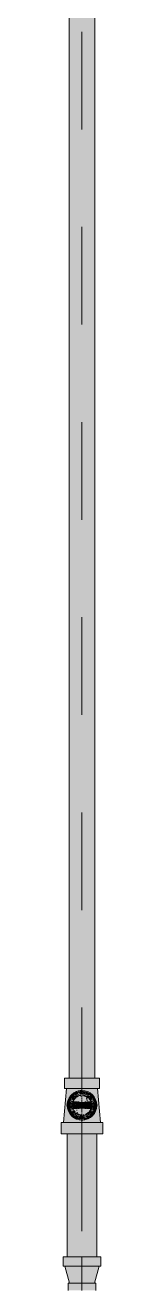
# Model space of a CAD drawing. Header units: millimetres. Extents: x -4000 to 187956, y -58990 to 162485.
# Drawn here: x 26716 to 26784, y 131155 to 133207 of the extents above; entities that cross this region are included whole.
import ezdxf

# ---------------------------------------------------------------- set-up
doc = ezdxf.new("R2010")
doc.units = ezdxf.units.MM
doc.linetypes.add('Dash 1_16_', pattern=[317.5, 158.75, -158.75])
for name, color, linetype, lineweight in [('F-SPRN', 3, 'Continuous', 9), ('P-PIPE', 3, 'Continuous', 9), ('P-PIPE-CNTR', 3, 'Continuous', 9)]:
    doc.layers.add(name, color=color, linetype=linetype, lineweight=lineweight)

# ---------------------------------------------------------------- blocks, each defined once
blk = doc.blocks.new('Sprinkler_Up - DN20-V1099-FFS - TANG 1')
at = {"layer": 'F-SPRN', "transparency": 33554534}
for points in [[(-22.2, 0), (-3.9, 0.7), (-1.7, 2.9), (-1.2, 3.5), (-0.6, 4), (0.6, 4), (1.2, 3.5), (1.7, 2.9), (4.6, 0), (22.2, 0), (18, 13.1), (6.9, 21.2), (-6.9, 21.2), (-18.2, 12.5), (-20.5, 5.2)], [(3.4, -21.2), (6.9, -21.2), (18, -13.1), (22.2, 0), (3.9, -0.7), (1.7, -2.9), (1.2, -3.5), (0.6, -4), (-0.6, -4), (-1.2, -3.5), (-1.7, -2.9), (-4.6, 0), (-22.2, 0), (-18, -13.1), (-6.9, -21.2), (0, -21.2)], [(0, -16.7), (4.3, -16.1), (11.8, -11.8), (16.1, -4.3), (16.1, 4.3), (10.8, 12.5), (8.3, 14.4), (0, 16.7), (-4.3, 16.1), (-11.8, 11.8), (-16.1, 4.3), (-16.1, -4.3), (-11.4, -12.1), (-8.3, -14.4)], [(0, -15.6), (7.8, -13.5), (14.4, -5.7), (15.1, -4), (15.1, 4), (13.5, 7.8), (7.8, 13.5), (0, 15.6), (-9.1, 12.5), (-11.4, 10.5), (-15.1, 4), (-15.1, -4), (-11, -11), (-7.8, -13.5)], [(-14.5, -5.5), (-10.9, -5.5), (-11.4, 5.4), (-14.5, 5.4)], [(-7.7, -5.5), (-7.7, 5.4), (-10.9, 5.4), (-10.9, -5.5)], [(0, -5.5), (0, 5.4), (-7.7, 5.4), (-7.7, -5.5)], [(0, 0), (5.7, 0), (2.9, 4.9), (-2.9, 4.9), (-5.7, 0)], [(2.9, -4.9), (5.7, 0), (-5.7, 0), (-2.9, -4.9)], [(-4.6, 0), (4.6, 0), (0, 4.6)], [(0, -4.6), (4.6, 0), (-4.6, 0)], [(0, -2.6), (1.3, 0), (-1.8, 0)], [(-1.3, 0), (1.8, 0), (0, 2.6)], [(7.7, -5.5), (7.7, 5.4), (0, 5.4), (0, -5.5)], [(10.9, -5.5), (10.9, 5.4), (7.7, 5.4), (7.7, -5.5)], [(14.5, -5.5), (14.5, 5.4), (10.9, 5.4), (10.9, -5.5)]]:
    blk.add_hatch(color=1, dxfattribs=at).paths.add_polyline_path(points)
at = {"layer": 'F-SPRN', "color": 1}
for p, q in [((-11.5, 5.4), (-14.5, 5.4)), ((-14.5, 5.4), (-11.4, 5.4)), ((-14.5, 5.4), (-14.5, 3.7)), ((-14.5, 3.3), (-14.5, 0)), ((-11.4, 5.4), (-11.5, 5.4)), ((-11.5, 5.4), (-11.5, 4)), ((-11.4, 5.4), (-10.9, 5.4)), ((-10.9, 1.9), (-10.9, 3.6)), ((-10.8, 5.4), (-8, 5.4)), ((-8.1, 5.4), (-10.8, 5.4)), ((-8.1, 5.4), (-8.1, 2.8)), ((-8.1, 2.5), (-8.1, 0.7)), ((-7.7, 4.8), (-7.7, 2.7)), ((-7.7, 4.8), (-7.7, 2.7)), ((-7.7, 2.1), (-7.7, 0.5)), ((-7.7, 2.1), (-7.7, 0.5)), ((-6.7, 5.4), (-4.7, 5.4)), ((-5.8, 3.8), (-5.8, 2.2)), ((-2.1, 0), (-2.1, 0)), ((-2.1, 0), (-2.1, -0.1)), ((-1.7, 1.1), (-1.8, 1.1)), ((-0.8, 1.9), (-0.9, 1.9)), ((-0.7, 2), (-0.8, 1.9)), ((-0.6, 2), (-0.7, 2)), ((-0.6, 2), (-0.6, 2)), ((-0.5, 2), (-0.6, 2)), ((0, 2.1), (-0.1, 2.1)), ((2.1, 0), (2.1, 0.1)), ((2.1, 0), (2.1, 0)), ((4.7, 5.4), (6.5, 5.4)), ((7.7, 5.4), (10.8, 5.4)), ((7.7, 5.2), (7.7, 2.7)), ((7.7, 5.2), (7.7, 2.7)), ((7.7, 2.3), (7.7, 0.5)), ((7.7, 2.3), (7.7, 0.5)), ((10.8, 5.4), (8.1, 5.4)), ((8.1, 5.4), (8.1, 2.8)), ((8.1, 2.5), (8.1, 0.4)), ((10.9, 5.4), (14.5, 5.4)), ((10.9, 3.6), (10.9, 0.2)), ((14.5, 5.4), (11.5, 5.4)), ((11.5, 5.4), (11.5, 4)), ((11.5, 3), (11.5, 0.2)), ((14.5, 5.4), (14.5, -5.5)), ((-14.5, -1.3), (-14.5, -3.7)), ((-11.4, -5.5), (-14.5, -5.5)), ((-14.5, -5.5), (-11.5, -5.5)), ((-11.5, -5.5), (-11.4, -5.5)), ((-10.9, -5.5), (-11.4, -5.5)), ((-10.9, -2.6), (-10.9, -1.3)), ((-10.8, -5.5), (-8.1, -5.5)), ((-7.8, -5.5), (-10.8, -5.5)), ((-8.1, -4.2), (-8.1, -5.5)), ((-7.7, -2.7), (-7.7, -4)), ((-7.7, -2.7), (-7.7, -4)), ((-7, -5.5), (-5.8, -5.5)), ((-4.8, -5.5), (-7, -5.5)), ((-5.8, -2.3), (-5.8, -3.8)), ((0, -2.1), (0.1, -2.1)), ((7, -5.5), (4.8, -5.5)), ((5.8, -2.2), (5.8, -3.8)), ((5.8, -5.5), (7, -5.5)), ((7.7, -0.5), (7.7, -2.3)), ((7.7, -0.5), (7.7, -2.3)), ((7.7, -2.7), (7.7, -5.4)), ((7.7, -2.7), (7.7, -5.4)), ((10.8, -5.5), (7.7, -5.5)), ((8.1, -0.4), (8.1, -2.5)), ((8.1, -2.8), (8.1, -5.5)), ((8.1, -5.5), (10.8, -5.5)), ((10.9, -0.2), (10.9, -3.6)), ((14.5, -5.5), (10.9, -5.5)), ((11.5, -0.2), (11.5, -3)), ((11.5, -4), (11.5, -5.5)), ((11.5, -5.5), (14.5, -5.5))]:
    blk.add_line(p, q, dxfattribs=at)
at = {"layer": 'F-SPRN', "color": 1, "flags": 128}
for points in [[(-1.8, 1.1), (-1.8, 1), (-1.9, 0.9), (-1.9, 0.8), (-1.9, 0.8), (-2, 0.7), (-2, 0.6), (-2, 0.5), (-2, 0.5), (-2, 0.4), (-2.1, 0.3), (-2.1, 0.2), (-2.1, 0.1), (-2.1, 0)], [(-1.3, 1.6), (-1.4, 1.6), (-1.4, 1.5), (-1.5, 1.5), (-1.5, 1.4), (-1.6, 1.3), (-1.6, 1.3), (-1.7, 1.2), (-1.7, 1.1)], [(-0.9, 1.9), (-0.9, 1.9), (-1, 1.8), (-1.1, 1.8), (-1.2, 1.7), (-1.2, 1.7), (-1.3, 1.6)], [(-0.1, 2.1), (-0.1, 2.1), (-0.2, 2.1), (-0.3, 2.1), (-0.4, 2), (-0.5, 2)], [(1.6, 1.3), (1.6, 1.4), (1.5, 1.4), (1.4, 1.5), (1.4, 1.5), (1.3, 1.6), (1.3, 1.7), (1.2, 1.7), (1.1, 1.7), (1.1, 1.8), (1, 1.8), (0.9, 1.9), (0.8, 1.9), (0.8, 1.9), (0.7, 2), (0.6, 2), (0.5, 2), (0.4, 2), (0.4, 2), (0.3, 2.1), (0.2, 2.1), (0.1, 2.1), (0, 2.1)], [(1.7, 1.2), (1.7, 1.2), (1.6, 1.3)], [(1.9, 0.8), (1.9, 0.9), (1.8, 1), (1.8, 1), (1.8, 1.1), (1.7, 1.2)], [(2.1, 0.1), (2.1, 0.2), (2.1, 0.2), (2.1, 0.3), (2, 0.4), (2, 0.5), (2, 0.6), (2, 0.7), (1.9, 0.7), (1.9, 0.8)], [(-2.1, -0.1), (-2.1, -0.2), (-2.1, -0.2), (-2.1, -0.3)], [(-2.1, -0.3), (-2, -0.4), (-2, -0.5), (-2, -0.6), (-2, -0.7), (-1.9, -0.7), (-1.9, -0.8), (-1.9, -0.9), (-1.8, -1), (-1.8, -1), (-1.8, -1.1), (-1.7, -1.2), (-1.7, -1.2), (-1.6, -1.3), (-1.6, -1.4), (-1.5, -1.4), (-1.4, -1.5), (-1.4, -1.5), (-1.3, -1.6), (-1.3, -1.7), (-1.2, -1.7), (-1.1, -1.7), (-1.1, -1.8), (-1, -1.8), (-0.9, -1.9), (-0.8, -1.9), (-0.8, -1.9), (-0.7, -2), (-0.6, -2), (-0.5, -2), (-0.4, -2), (-0.4, -2), (-0.3, -2.1), (-0.2, -2.1), (-0.1, -2.1), (0, -2.1)], [(0.1, -2.1), (0.1, -2.1), (0.2, -2.1), (0.3, -2.1), (0.4, -2), (0.5, -2), (0.6, -2), (0.6, -2), (0.7, -2), (0.8, -1.9), (0.9, -1.9), (0.9, -1.9), (1, -1.8), (1.1, -1.8), (1.2, -1.7), (1.2, -1.7), (1.3, -1.6), (1.4, -1.6), (1.4, -1.5), (1.5, -1.5), (1.5, -1.4), (1.6, -1.3), (1.6, -1.3), (1.7, -1.2), (1.7, -1.1), (1.8, -1.1), (1.8, -1), (1.9, -0.9), (1.9, -0.8), (1.9, -0.8), (2, -0.7), (2, -0.6), (2, -0.5), (2, -0.5), (2, -0.4), (2.1, -0.3), (2.1, -0.2), (2.1, -0.1), (2.1, 0)]]:
    blk.add_lwpolyline(points, dxfattribs=at)
at = {"layer": 'F-SPRN', "color": 1}
for radius, start, end in [(22.2, 360, 180), (21.9, 108.2621, 123.1146), (21.9, 99.348, 107.901), (21.9, 90.145, 98.8503), (21.9, 72.5583, 89.4624), (21.9, 54.2493, 71.7379), (21.9, 165.6773, 179.2615), (21.9, 144.9438, 164.8151), (21.9, 144, 144.9438), (21.9, 126.6942, 143.2701), (16.7, 167.6802, 180), (16.7, 167.6802, 180), (16.7, 155.3879, 164.9693), (16.7, 155.3879, 164.9693), (15.6, 166.4265, 180), (15.6, 166.4265, 180), (15.6, 150.9409, 165), (15.6, 159.6139, 165), (16.7, 136.7213, 149.931), (16.7, 136.7213, 149.931), (15.6, 150.9409, 156.3845), (15.6, 138.4214, 150), (15.6, 138.4214, 150), (16.7, 133.1738, 135), (16.7, 133.1738, 135), (16.7, 130.7528, 133.1738), (16.7, 130.7528, 133.1738), (15.6, 135, 137.0162), (15.6, 135, 137.0162), (16.7, 121.4181, 130.5751), (16.7, 121.4181, 130.5751), (15.6, 126.205, 133.2078), (15.6, 126.205, 133.2078), (16.7, 106.5995, 120), (16.7, 106.5995, 120), (15.6, 114.4363, 119.9813), (15.6, 114.4363, 119.9813), (4.63, 155.7832, 180), (4.63, 155.7832, 180), (16.7, 96.4143, 105), (16.7, 96.4143, 105), (4.63, 109.0192, 138.2703), (4.63, 109.0192, 138.2703), (15.6, 95.5762, 100.6843), (15.6, 95.5762, 100.6843), (2.56, 109.0192, 168.8278), (2.56, 109.0192, 168.8278), (2.04, 109.0192, 180), (16.7, 83.0684, 90), (16.7, 83.0684, 90), (4.63, 17.9592, 90), (4.63, 17.9592, 90), (3.81, 57.0577, 90), (2.56, 14.5599, 90), (2.56, 14.5599, 90), (2.04, 10.4703, 90), (15.6, 75.573, 80.5892), (15.6, 75.573, 80.5892), (3.81, 16.1605, 43.8358), (15.6, 67.5614, 74.5481), (15.6, 67.5614, 74.5481), (16.7, 60, 75), (16.7, 60, 75), (15.6, 60.0187, 65.5637), (15.6, 60.0187, 65.5637), (15.6, 54.096, 60), (15.6, 54.096, 60), (16.7, 49.4249, 58.5819), (16.7, 49.4249, 58.5819), (15.6, 46.7922, 53.795), (15.6, 46.7922, 53.795), (16.7, 45, 49.2472), (16.7, 45, 49.2472), (15.6, 30, 41.5786), (15.6, 30, 41.5786), (16.7, 30, 43.2787), (16.7, 30, 43.2787), (21.9, 36.7299, 53.3058), (15.6, 23.6155, 29.5646), (15.6, 15, 29.5646), (15.6, 15, 20.3861), (16.7, 15, 24.6121), (16.7, 15, 24.6121), (15.6, 360, 13.6618), (15.6, 0, 13.6618), (16.7, 360, 12.3198), (16.7, 0, 12.3198), (21.9, 35.0562, 36), (21.9, 15.1849, 35.0562), (21.9, 0.7385, 14.3227), (22.2, 180, 360), (21.9, 180.7385, 194.3227), (21.9, 195.1849, 215.2302), (21.9, 216.7299, 233.3058), (16.7, 180, 192.3198), (16.7, 180, 192.3198), (16.7, 195.0307, 204.6121), (16.7, 195.0307, 204.6121), (15.6, 181.9082, 193.6618), (15.6, 181.9082, 193.6618), (15.6, 197.3339, 209.5646), (15.6, 197.3339, 209.5646), (16.7, 210.069, 223.2787), (16.7, 210.069, 223.2787), (15.6, 212.5472, 221.5786), (15.6, 212.5472, 221.5786), (21.9, 236.8854, 251.7379), (16.7, 225, 226.8262), (16.7, 225, 226.8262), (15.6, 222.9838, 225), (15.6, 222.9838, 225), (16.7, 229.4249, 238.5819), (16.7, 229.4249, 238.5819), (15.6, 233.795, 240), (15.6, 233.795, 240), (16.7, 240, 255), (16.7, 240, 255), (15.6, 240.0187, 254.5481), (15.6, 240.0187, 254.5481), (4.63, 197.9592, 0), (4.63, 197.9592, 360), (15.6, 255, 267.64), (15.6, 255, 267.64), (3.81, 196.1605, 270), (2.56, 191.1677, 0), (2.56, 191.1677, 360), (2.04, 190.4703, 0), (16.7, 263.0684, 270), (16.7, 263.0684, 270), (3.81, 270, 360), (15.6, 275.5762, 280.6843), (15.6, 275.5762, 280.6843), (16.7, 276.4143, 285), (16.7, 276.4143, 285), (16.7, 286.5995, 300), (16.7, 286.5995, 300), (15.6, 294.4363, 299.9813), (15.6, 294.4363, 299.9813), (21.9, 288.2621, 305.7507), (15.6, 300, 313.2078), (15.6, 300, 313.2078), (16.7, 301.4181, 310.5751), (16.7, 301.4181, 310.5751), (15.6, 318.4214, 330), (15.6, 318.4214, 330), (16.7, 316.7213, 330), (16.7, 316.7213, 330), (21.9, 306.6942, 323.2701), (15.6, 330.4354, 336.3845), (15.6, 330.4354, 336.3845), (15.6, 338.3431, 345), (15.6, 338.3431, 345), (15.6, 346.3382, 360), (15.6, 346.3382, 360), (16.7, 335.3879, 345), (16.7, 335.3879, 345), (16.7, 347.6802, 360), (16.7, 347.6802, 360), (21.9, 324.7698, 344.0376), (21.9, 345.6773, 359.2615), (21.9, 252.5583, 269.4624), (21.9, 270.145, 278.8503), (21.9, 279.348, 287.901)]:
    blk.add_arc((0, 0), radius, start, end, dxfattribs=at)
blk = doc.blocks.new('Steel_Transition_Threaded_HoaPhat - Standard-V1103-FFS - TANG 1')
at = {"layer": 'P-PIPE', "lineweight": 13, "transparency": 33554534}
h = blk.add_hatch(color=1, dxfattribs=at)
h.paths.add_polyline_path([(26750, 131427.6), (26755.8, 131428.4), (26761.3, 131430.6), (26765.9, 131434.2), (26769.5, 131438.8), (26771.8, 131444.4), (26772.5, 131450.1), (26771.7, 131455.9), (26768.5, 131462.6), (26765.9, 131466), (26761.3, 131469.6), (26755.8, 131471.8), (26750, 131472.6), (26744.2, 131471.8), (26738.6, 131469.5), (26731.5, 131462.6), (26730.5, 131461.3), (26728.3, 131455.9), (26727.5, 131450.1), (26728.3, 131444.3), (26730.5, 131438.8), (26734.1, 131434.2), (26738.8, 131430.6), (26744.2, 131428.4)])
h.paths.add_polyline_path([(26750, 131430), (26744.8, 131430.7), (26738.6, 131433.7), (26735.8, 131435.9), (26732.6, 131440), (26730.6, 131444.9), (26729.9, 131450.1), (26730.6, 131455.3), (26734.5, 131462.6), (26738.6, 131466.5), (26740, 131467.5), (26744.8, 131469.5), (26750, 131470.2), (26755.2, 131469.5), (26760.1, 131467.5), (26765.5, 131462.6), (26767.4, 131460.1), (26769.4, 131455.3), (26770.1, 131450.1), (26769.2, 131444.4), (26767.4, 131440), (26764.2, 131435.9), (26760.1, 131432.7), (26755.2, 131430.7)])
for points in [[(26750, 131430), (26750, 131433.7), (26741.8, 131435.9), (26735.8, 131441.9), (26733.6, 131450.1), (26735.8, 131458.3), (26741.8, 131464.3), (26750, 131466.5), (26750, 131470.2), (26744.8, 131469.5), (26738.6, 131466.5), (26734.5, 131462.6), (26732.6, 131460.1), (26730.6, 131455.3), (26729.9, 131450.1), (26730.6, 131444.9), (26732.6, 131440), (26738.6, 131433.7), (26740, 131432.7), (26744.8, 131430.7)], [(26750, 131431.6), (26754.8, 131432.2), (26759.3, 131434.1), (26763.1, 131437), (26767.5, 131444.4), (26767.9, 131445.3), (26768.5, 131450.1), (26767.9, 131454.9), (26763.5, 131462.6), (26763.1, 131463.2), (26759.3, 131466.1), (26754.8, 131468), (26750, 131468.6), (26745.2, 131468), (26738.6, 131464.5), (26736.5, 131462.6), (26734, 131459.3), (26732.1, 131454.9), (26731.5, 131450.1), (26732.1, 131445.3), (26734, 131440.8), (26738.6, 131435.7), (26740.8, 131434.1), (26745.2, 131432.2)], [(26750, 131430), (26755.2, 131430.7), (26760.1, 131432.7), (26764.2, 131435.9), (26767.4, 131440), (26769.4, 131444.9), (26770.1, 131450.1), (26769.4, 131455.3), (26765.5, 131462.6), (26764.2, 131464.3), (26760.1, 131467.5), (26755.2, 131469.5), (26750, 131470.2), (26750, 131466.5), (26758.2, 131464.3), (26764.2, 131458.3), (26766.4, 131450.1), (26764.2, 131441.9), (26758.2, 131435.9), (26750, 131433.7)]]:
    blk.add_hatch(color=1, dxfattribs=at).paths.add_polyline_path(points)
at = {"layer": 'P-PIPE', "color": 20, "lineweight": 13}
for radius, start, end in [(22.5, 90, 270), (22.5, 120.3743, 270), (20.1, 166.0499, 193.9501), (20.1, 150, 162.7449), (18.5, 166.5939, 193.4061), (18.5, 166.5939, 193.4061), (18.5, 157.6232, 165), (18.5, 157.6232, 165), (20.1, 141.0399, 148.1553), (16.4, 168.5467, 178.9063), (18.5, 137.133, 150), (18.5, 137.133, 150), (16.4, 158.0319, 163.506), (20.1, 128.8856, 139.8677), (16.4, 143.5463, 150), (18.5, 135, 137.133), (18.5, 135, 137.133), (18.5, 123.4976, 133.2041), (18.5, 123.4976, 133.2041), (16.4, 129.5895, 135), (20.1, 109.6859, 124.743), (22.5, 120, 120.3743), (22.5, 90, 120), (16.4, 121.0738, 128.0319), (18.5, 106.819, 120), (18.5, 106.819, 120), (16.4, 115.1607, 120), (16.4, 107.4657, 111.9681), (20.1, 100.9975, 105), (18.5, 91.4353, 103.2046), (18.5, 91.4353, 103.2046), (16.4, 96.2132, 104.6042), (20.1, 90.5246, 98.5089), (22.5, 345.2963, 90), (22.5, 270, 90), (18.5, 78.0986, 90), (18.5, 78.0986, 90), (20.1, 75.0607, 87.9279), (18.5, 60, 75), (18.5, 60, 75), (16.4, 66.9681, 72.9388), (20.1, 54.9957, 75), (16.4, 50.4733, 56.6389), (18.5, 46.7959, 56.5024), (18.5, 46.7959, 56.5024), (20.1, 40.1323, 51.1144), (16.4, 30, 38.0319), (18.5, 42.867, 45), (18.5, 42.867, 45), (18.5, 30, 42.867), (18.5, 30, 42.867), (20.1, 31.8447, 38.9601), (16.4, 353.5463, 8.0319), (18.5, 15, 22.3768), (18.5, 15, 22.3768), (20.1, 17.2551, 30), (18.5, 346.5939, 13.4061), (18.5, 346.5939, 13.4061), (20.1, 346.0499, 13.9501), (20.1, 197.2551, 210), (18.5, 195, 202.3768), (18.5, 195, 202.3768), (20.1, 211.8447, 231.1144), (16.4, 184.8393, 191.4533), (18.5, 210, 223.5703), (18.5, 210, 223.5703), (16.4, 210.6635, 216.4537), (18.5, 226.7959, 236.5024), (18.5, 226.7959, 236.5024), (16.4, 225, 226.0169), (20.1, 235.257, 255), (16.4, 230.4733, 236.6389), (18.5, 240, 255), (18.5, 240, 255), (16.4, 240, 246.5955), (16.4, 250.3629, 255), (18.5, 258.0986, 270), (18.5, 258.0986, 270), (16.4, 264.1652, 268.506), (22.5, 270, 345), (18.5, 271.4353, 283.2046), (18.5, 271.4353, 283.2046), (16.4, 276.2132, 283.9063), (16.4, 287.4657, 291.9681), (18.5, 286.819, 300), (18.5, 286.819, 300), (16.4, 293.4045, 300), (20.1, 289.6859, 305.0043), (18.5, 303.4976, 313.2041), (18.5, 303.4976, 313.2041), (20.1, 308.8856, 328.1553), (18.5, 316.4297, 330), (18.5, 316.4297, 330), (18.5, 337.6232, 345), (18.5, 337.6232, 341.9062), (20.1, 330, 342.7449), (18.5, 341.9062, 345), (20.1, 343.4338, 345), (22.5, 345, 345.2963), (20.1, 255.0607, 267.9279), (20.1, 270.5246, 278.5089), (20.1, 280.9975, 285)]:
    blk.add_arc((26750, 131450.1), radius, start, end, dxfattribs=at)

msp = doc.modelspace()

# ---------------------------------------------------------------- hatches: boundary and pattern name
at = {"layer": 'P-PIPE', "lineweight": 5, "transparency": 33554534}
for points in [[(26735.1, 131494.3), (26750, 131494.3), (26750, 134148.9), (26728.9, 134148.9), (26729.6, 131494.3), (26731.7, 131494.3)], [(26750, 131494.3), (26771.1, 131494.3), (26770.4, 134148.9), (26750, 134148.9), (26750, 131499.1)], [(26738.6, 131477.6), (26750, 131477.6), (26750, 131494.3), (26721.4, 131494.3), (26722.3, 131477.6), (26735.7, 131477.6)], [(26778.6, 131477.6), (26777.7, 131494.3), (26750, 131494.3), (26750, 131477.6), (26777.7, 131477.6)], [(26721, 131422.2), (26750, 131422.2), (26750, 131428.9), (26742.5, 131430.3), (26736.3, 131434), (26731.8, 131439.3), (26729.3, 131445.9), (26729.1, 131453.5), (26733.3, 131462.6), (26738.6, 131467.6), (26744.4, 131470.2), (26750, 131471.2), (26750, 131477.6), (26724.7, 131477.6), (26720, 131422.2)], [(26750, 131426), (26756.2, 131426.8), (26762.1, 131429.2), (26767.1, 131433), (26770.9, 131438), (26773.4, 131444.4), (26774.1, 131450.5), (26773.3, 131456.3), (26770.5, 131462.6), (26767.1, 131467.1), (26762.1, 131471), (26756.2, 131473.4), (26750, 131474.2), (26743.8, 131473.4), (26737.9, 131471), (26733, 131467.1), (26729.1, 131462.1), (26726.7, 131456.3), (26725.9, 131450.1), (26726.7, 131443.8), (26729.1, 131438), (26733, 131433), (26738.6, 131428.9), (26743.8, 131426.8), (26748.9, 131426.1)], [(26780, 131422.2), (26774.4, 131477.6), (26750, 131477.6), (26750, 131471.2), (26759.1, 131468.9), (26763.8, 131466.1), (26768.4, 131460.6), (26770.9, 131453.5), (26770.2, 131444.4), (26768.2, 131439.3), (26763.7, 131434), (26757.5, 131430.3), (26750, 131428.9), (26750, 131422.2), (26779, 131422.2)], [(26741.7, 131435.6), (26742.8, 131437.6), (26741.7, 131441.7), (26742.8, 131445.9), (26745.8, 131449), (26757.2, 131454.3), (26758.4, 131458.4), (26757.2, 131462.6), (26755.9, 131464.3), (26750, 131466.8), (26741.7, 131464.6), (26735.5, 131458.4), (26733.3, 131450.1), (26735.5, 131441.7), (26738.6, 131437.9)], [(26717.4, 131403.8), (26750, 131403.8), (26750, 131422.2), (26716.2, 131422.2), (26716.2, 131403.8)], [(26783.8, 131403.8), (26782.6, 131422.2), (26750, 131422.2), (26750, 131403.8), (26782.6, 131403.8)], [(26743.8, 131203.5), (26750, 131203.5), (26750, 131403.8), (26725.9, 131403.8), (26726.7, 131203.5), (26737.9, 131203.5)], [(26750, 131203.5), (26774.1, 131203.5), (26773.3, 131403.8), (26750, 131403.8), (26750, 131280.1)], [(26719.2, 131188.6), (26780.8, 131188.6), (26779.8, 131203.5), (26719.2, 131203.5)], [(26764.2, 131160.7), (26770.1, 131160.7), (26777.1, 131188.6), (26721.9, 131188.6), (26730.6, 131160.7), (26760.1, 131160.7)], [(26772.5, 131148.9), (26771.7, 131160.7), (26727.5, 131160.7), (26728.3, 131148.9), (26771.7, 131148.9)]]:
    msp.add_hatch(color=1, dxfattribs=at).paths.add_polyline_path(points)
at = {"layer": 'P-PIPE', "transparency": 33554534}
msp.add_hatch(color=1, dxfattribs=at).paths.add_polyline_path([(26750, 131433.4), (26758.4, 131435.6), (26761.8, 131438.3), (26766.1, 131445.8), (26766.1, 131454.4), (26760.9, 131462.6), (26758.4, 131464.6), (26750, 131466.8), (26745.7, 131466.2), (26738.2, 131461.9), (26733.9, 131454.4), (26733.9, 131445.8), (26738.6, 131437.9), (26741.7, 131435.6)])

# ---------------------------------------------------------------- linework, layer by layer
at = {"layer": 'P-PIPE', "color": 20, "lineweight": 13}
for p, q in [((26728.9, 134148.9), (26728.9, 131494.3)), ((26771.1, 131494.3), (26771.1, 134148.9)), ((26721.4, 131494.3), (26721.4, 131477.6)), ((26728.8, 131494.3), (26721.4, 131494.3)), ((26750, 131494.3), (26721.4, 131494.3)), ((26728.9, 131494.3), (26729.6, 131494.3)), ((26729.7, 131494.3), (26735.1, 131494.3)), ((26735, 131494.3), (26729.8, 131494.3)), ((26735.6, 131494.3), (26764.4, 131494.3)), ((26738.5, 131494.3), (26735.7, 131494.3)), ((26750, 131494.3), (26739.4, 131494.3)), ((26764.3, 131494.3), (26750, 131494.3)), ((26778.6, 131494.3), (26750, 131494.3)), ((26764.9, 131494.3), (26770.3, 131494.3)), ((26770.2, 131494.3), (26765, 131494.3)), ((26770.4, 131494.3), (26771.1, 131494.3)), ((26778.6, 131494.3), (26771.2, 131494.3)), ((26778.6, 131477.6), (26778.6, 131494.3)), ((26724.7, 131477.6), (26720, 131422.2)), ((26721.4, 131477.6), (26724.6, 131477.6)), ((26721.4, 131477.6), (26750, 131477.6)), ((26725.5, 131477.6), (26734.7, 131477.6)), ((26735.7, 131477.6), (26741.9, 131477.6)), ((26743.4, 131477.6), (26750, 131477.6)), ((26750, 131477.6), (26756.6, 131477.6)), ((26750, 131477.6), (26778.6, 131477.6)), ((26758.1, 131477.6), (26764.3, 131477.6)), ((26765.3, 131477.6), (26774.2, 131477.6)), ((26774.2, 131477.6), (26774.8, 131477.6)), ((26780, 131422.2), (26775.3, 131477.6)), ((26775.4, 131477.6), (26778.6, 131477.6)), ((26716.2, 131422.2), (26716.2, 131403.8)), ((26719.8, 131422.2), (26716.2, 131422.2)), ((26750, 131422.2), (26716.2, 131422.2)), ((26741.3, 131422.2), (26721, 131422.2)), ((26750, 131422.2), (26742.2, 131422.2)), ((26757.8, 131422.2), (26750, 131422.2)), ((26783.8, 131422.2), (26750, 131422.2)), ((26779, 131422.2), (26758.7, 131422.2)), ((26783.8, 131422.2), (26780.2, 131422.2)), ((26783.8, 131403.8), (26783.8, 131422.2)), ((26716.2, 131403.8), (26725.8, 131403.8)), ((26716.2, 131403.8), (26750, 131403.8)), ((26725.9, 131403.8), (26725.9, 131203.5)), ((26732.9, 131403.8), (26725.9, 131403.8)), ((26726.6, 131403.8), (26732.9, 131403.8)), ((26733.1, 131403.8), (26750, 131403.8)), ((26766.9, 131403.8), (26733.1, 131403.8)), ((26750, 131403.8), (26766.9, 131403.8)), ((26750, 131403.8), (26783.8, 131403.8)), ((26767.1, 131403.8), (26773.4, 131403.8)), ((26774.1, 131403.8), (26767.1, 131403.8)), ((26774.1, 131203.5), (26774.1, 131403.8)), ((26774.2, 131403.8), (26783.8, 131403.8)), ((26719.2, 131203.5), (26719.2, 131188.6)), ((26780.8, 131203.5), (26719.2, 131203.5)), ((26725.7, 131203.5), (26719.2, 131203.5)), ((26719.2, 131188.6), (26721.7, 131188.6)), ((26719.2, 131188.6), (26780.8, 131188.6)), ((26721.9, 131188.6), (26729.9, 131160.7)), ((26723.3, 131188.6), (26742, 131188.6)), ((26725.9, 131203.5), (26728, 131203.5)), ((26728.2, 131203.5), (26726.5, 131203.5)), ((26771, 131203.5), (26729, 131203.5)), ((26729.1, 131203.5), (26770.9, 131203.5)), ((26742.7, 131188.6), (26757.3, 131188.6)), ((26758, 131188.6), (26776.7, 131188.6)), ((26770.1, 131160.7), (26778.1, 131188.6)), ((26773.5, 131203.5), (26771.8, 131203.5)), ((26772, 131203.5), (26774.1, 131203.5)), ((26780.8, 131203.5), (26774.3, 131203.5)), ((26778.3, 131188.6), (26780.8, 131188.6)), ((26780.8, 131188.6), (26780.8, 131203.5)), ((26727.5, 131160.7), (26727.5, 131148.9)), ((26772.5, 131160.7), (26727.5, 131160.7)), ((26729.8, 131160.7), (26727.5, 131160.7)), ((26744.2, 131160.7), (26730.6, 131160.7)), ((26755.2, 131160.7), (26744.8, 131160.7)), ((26769.4, 131160.7), (26755.8, 131160.7)), ((26772.5, 131160.7), (26770.2, 131160.7)), ((26772.5, 131148.9), (26772.5, 131160.7))]:
    msp.add_line(p, q, dxfattribs=at)
for radius, start, end in [(24.1, 90, 270), (24.1, 90, 148.5565), (24.1, 0, 90), (24.1, 270, 90), (24.1, 150, 240), (21.1, 165.7378, 177.9758), (24.1, 148.5565, 150), (21.1, 158.0211, 165), (21.1, 151.0876, 154.6013), (21.1, 137.2293, 141.8404), (21.1, 128.0211, 135), (21.1, 120, 122.7104), (21.1, 108.8679, 120), (21.1, 99.731, 105), (21.1, 90, 98.0211), (21.1, 75, 87.7707), (21.1, 62.2293, 68.0211), (21.1, 54.1311, 60), (21.1, 39.4236, 50.5764), (21.1, 25.3987, 30), (21.1, 15, 21.9789), (21.1, 2.0242, 12.7707), (21.1, 183.5565, 194.2622), (21.1, 195, 203.0211), (21.1, 205.3987, 210), (21.1, 219.3488, 233.0211), (21.1, 237.2896, 240), (21.1, 240, 245.5764), (24.1, 272.7305, 359.0425), (21.1, 291.9789, 305.8689), (21.1, 315, 320.0725), (21.1, 321.9789, 326.1637), (21.1, 330, 334.6013), (21.1, 336.9789, 344.3104), (21.1, 344.3104, 345), (21.1, 345.7378, 357.9758), (24.1, 359.0425, 0), (24.1, 240, 241.7792), (24.1, 241.7792, 267.2695), (21.1, 246.9789, 251.1321), (21.1, 255, 270), (24.1, 267.2695, 270), (21.1, 270, 276.9789), (24.1, 270, 272.7305), (21.1, 279.731, 285)]:
    msp.add_arc((26750, 131450.1), radius, start, end, dxfattribs=at)
at = {"layer": 'P-PIPE', "color": 1}
for centre, radius, start, end in [((26750, 131450.1), 16.7, 170.1108, 177.203), ((26750, 131450.1), 16.7, 157.579, 164.2722), ((26750, 131458.4), 8.35, 69.0027, 79.2369), ((26750, 131458.4), 8.35, 316.3183, 330), ((26750, 131458.4), 8.35, 30, 30.1617), ((26750, 131458.4), 8.35, 20.1285, 29.0413), ((26750, 131458.4), 8.35, 8.0385, 17.9918), ((26750, 131458.4), 8.35, 352.2824, 1.6717), ((26750, 131450.1), 16.7, 52.0082, 57.203), ((26750, 131450.1), 16.7, 46.0317, 51.8726), ((26750, 131450.1), 16.7, 39.3092, 45.2846), ((26750, 131450.1), 16.7, 32.3031, 39.2955), ((26750, 131450.1), 16.7, 23.314, 31.0974), ((26750, 131450.1), 16.7, 16.9375, 22.421), ((26750, 131450.1), 16.7, 4.3093, 9.8892), ((26750, 131450.1), 16.7, 182.797, 189.8892), ((26750, 131450.1), 16.7, 190.2154, 195.2487), ((26750, 131450.1), 16.7, 231.8726, 237.203), ((26750, 131441.7), 8.35, 172.0327, 181.5407), ((26750, 131441.7), 8.35, 199.9004, 209.0413), ((26750, 131441.7), 8.35, 131.0366, 150), ((26750, 131441.7), 8.35, 226.6998, 237.8461), ((26750, 131441.7), 8.35, 115.6806, 125.5287), ((26750, 131441.7), 8.35, 100.6842, 114.0387), ((26750, 131441.7), 8.35, 249.0027, 259.2369), ((26750, 131450.1), 16.7, 264.6626, 273.5288), ((26750, 131441.7), 8.35, 90, 100.6842), ((26750, 131458.4), 8.35, 270, 280.6842), ((26750, 131450.1), 16.7, 308.1274, 313.9683), ((26750, 131450.1), 16.7, 314.7154, 320.6908), ((26750, 131450.1), 16.7, 328.9026, 336.3186), ((26750, 131450.1), 16.7, 337.2636, 343.0625)]:
    msp.add_arc(centre, radius, start, end, dxfattribs=at)
at = {"layer": 'P-PIPE-CNTR', "color": 1, "linetype": 'Dash 1_16_'}
for p, q in [((26750, 134148.9), (26750, 131494.3)), ((26750, 134148.9), (26750, 131494.3)), ((26750, 131472.6), (26750, 131475.1)), ((26750, 131471.2), (26750, 131472.6)), ((26750, 131468.6), (26750, 131470.2)), ((26750, 131463.6), (26750, 131465.2)), ((26750, 131459.8), (26750, 131462.6)), ((26750, 131455.5), (26750, 131459.1)), ((26750, 131452.6), (26750, 131454.3)), ((26750, 131450.1), (26750, 131452.1)), ((26725, 131450.1), (26727.5, 131450.1)), ((26727.8, 131450.1), (26731.5, 131450.1)), ((26731.5, 131450.1), (26733.3, 131450.1)), ((26736.9, 131450.1), (26738.6, 131450.1)), ((26739.1, 131450.1), (26740.4, 131450.1)), ((26740.4, 131450.1), (26742.3, 131450.1)), ((26745.4, 131450.1), (26747.6, 131450.1)), ((26748.7, 131450.1), (26750, 131450.1)), ((26750, 131448), (26750, 131450.1)), ((26750, 131450.1), (26751.3, 131450.1)), ((26750, 131445.9), (26750, 131447.5)), ((26750, 131441.1), (26750, 131444.4)), ((26750, 131438.1), (26750, 131440.4)), ((26750, 131435), (26750, 131436.5)), ((26750, 131432.2), (26750, 131433.4)), ((26750, 131430), (26750, 131431.6)), ((26751.8, 131450.1), (26754.6, 131450.1)), ((26755.7, 131450.1), (26763.5, 131450.1)), ((26766.4, 131450.1), (26768.5, 131450.1)), ((26768.5, 131450.1), (26772.2, 131450.1)), ((26772.5, 131450.1), (26775, 131450.1)), ((26750, 131427.6), (26750, 131428.9)), ((26750, 131425.1), (26750, 131427.6)), ((26750, 131403.8), (26750, 131203.5)), ((26750, 131403.8), (26750, 131203.5))]:
    msp.add_line(p, q, dxfattribs=at)
at = {"layer": 'P-PIPE-CNTR', "color": 20, "lineweight": 13}
for p, q in [((26750, 131474.2), (26750, 131494.3)), ((26750, 131471.2), (26750, 131472.6)), ((26750, 131468.6), (26750, 131470.2)), ((26750, 131463.6), (26750, 131465.2)), ((26750, 131459.8), (26750, 131462.6)), ((26750, 131455.5), (26750, 131459.1)), ((26750, 131452.6), (26750, 131454.3)), ((26750, 131450.1), (26750, 131452.1)), ((26750, 131448), (26750, 131450.1)), ((26750, 131446.1), (26750, 131447.5)), ((26750, 131441.1), (26750, 131444.4)), ((26750, 131438.1), (26750, 131440.1)), ((26750, 131435.3), (26750, 131436.5)), ((26750, 131430), (26750, 131431.6)), ((26750, 131427.6), (26750, 131428.9)), ((26750, 131426.1), (26750, 131427.6)), ((26750, 131403.8), (26750, 131426)), ((26750, 131203.5), (26750, 131148.9))]:
    msp.add_line(p, q, dxfattribs=at)

# ---------------------------------------------------------------- block references
at = {"layer": 'F-SPRN', "color": 1}
msp.add_blockref('Sprinkler_Up - DN20-V1099-FFS - TANG 1', (26750, 131450.1), dxfattribs=at)
at = {"layer": 'P-PIPE', "color": 20, "lineweight": 13}
msp.add_blockref('Steel_Transition_Threaded_HoaPhat - Standard-V1103-FFS - TANG 1', (0, 0), dxfattribs=at)

doc.saveas('drawing.dxf')
